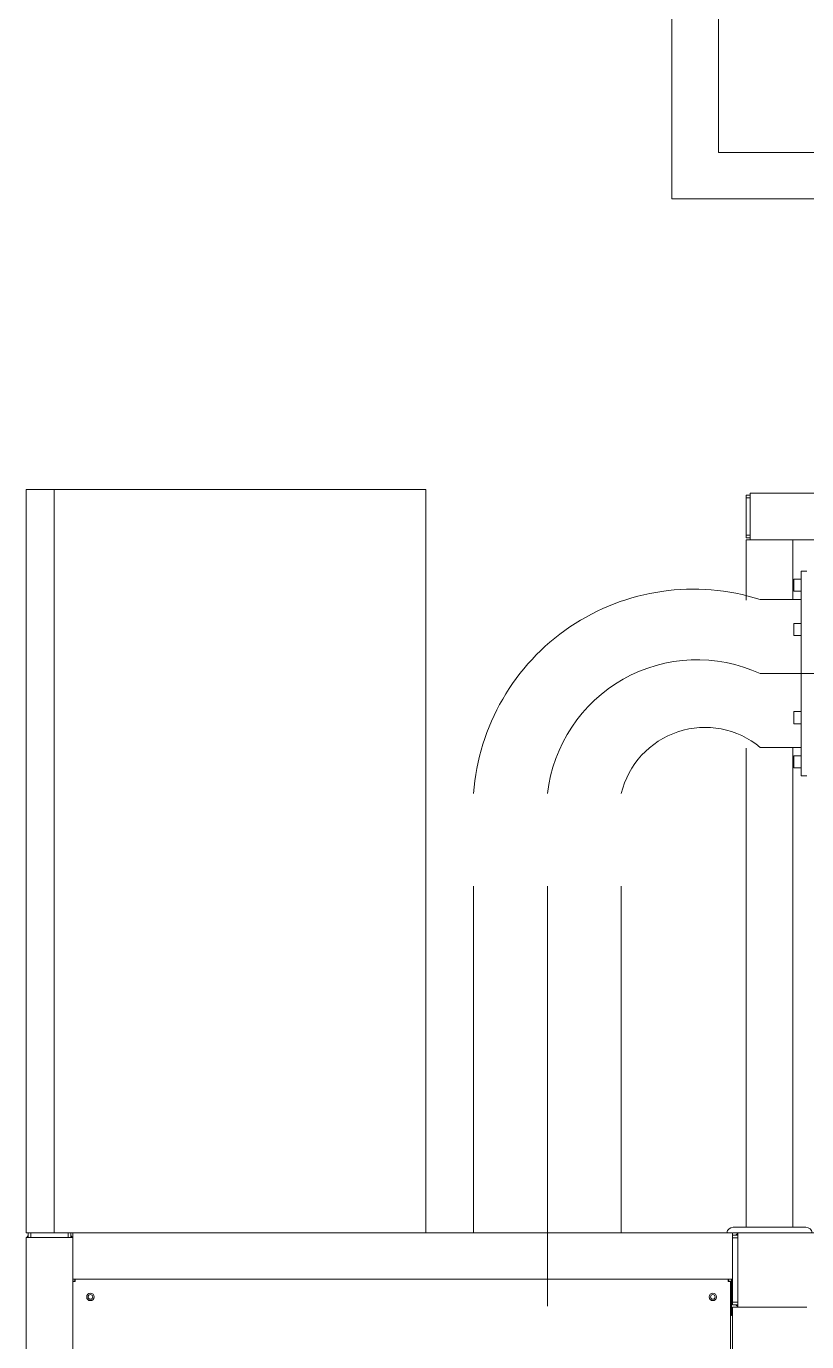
# Model space of a CAD drawing. Header units: millimetres. Extents: x 163705 to 1616509, y 81827 to 302547.
# Drawn here: x 1467586 to 1468426, y 151811 to 153226 of the extents above; entities that cross this region are included whole.
import ezdxf

# ---------------------------------------------------------------- set-up
doc = ezdxf.new("R2010")
doc.units = ezdxf.units.MM
doc.header["$LTSCALE"] = 10
doc.layers.add('1-剖面线', color=8, linetype='Continuous', lineweight=0)
doc.layers.add('1-设备轮廓', color=2, linetype='Continuous', lineweight=18)

# ---------------------------------------------------------------- blocks, each defined once
blk = doc.blocks.new('G$C61459890')
for p, q in [((843.8, 1301.9), (843.8, 2101.9)), ((843.8, 2101.9), (873.8, 2101.9)), ((873.8, 1301.9), (873.8, 2101.9)), ((873.8, 2101.9), (1273.8, 2101.9)), ((873.8, 1301.9), (873.8, 2101.9)), ((1273.8, 1301.9), (1273.8, 2101.9)), ((1622.8, 2095.9), (1618.8, 2095.9)), ((1618.8, 2092.9), (1618.8, 2095.9)), ((1622.8, 2097.9), (2368.8, 2097.9)), ((1622.8, 2089.9), (1622.8, 2097.9)), ((1622.8, 2092.9), (1618.8, 2092.9)), ((1618.8, 2052.9), (1618.8, 2092.9)), ((1622.8, 2055.9), (1622.8, 2089.9)), ((1622.8, 2052.9), (1618.8, 2052.9)), ((1618.8, 2049.9), (1618.8, 2052.9)), ((1622.8, 2047.9), (1622.8, 2055.9)), ((1622.8, 2049.9), (1618.8, 2049.9)), ((1618.8, 1983), (1618.8, 2047.9)), ((1618.8, 2047.9), (1626.8, 2047.9)), ((1626.8, 2047.9), (1660.8, 2047.9)), ((1660.8, 2047.9), (1668.8, 2047.9)), ((1668.8, 1983.4), (1668.8, 2047.9)), ((1668.8, 2047.9), (3218.8, 2047.9)), ((1683.8, 2013.9), (1677.8, 2013.9)), ((1677.8, 1903.9), (1677.8, 2013.9)), ((1669.8, 1992.5), (1669.8, 2005.3)), ((1677.8, 2005.4), (1669.9, 2005.4)), ((1677.8, 1983.4), (1633.8, 1983.4)), ((1669.9, 1992.4), (1677.8, 1992.4)), ((1669.8, 1945), (1669.8, 1957.8)), ((1677.8, 1957.9), (1669.9, 1957.9)), ((1669.9, 1944.9), (1677.8, 1944.9)), ((1753.8, 1903.9), (1633.8, 1903.9)), ((1677.8, 1793.9), (1677.8, 1903.9)), ((1669.8, 1850), (1669.8, 1862.8)), ((1677.8, 1862.9), (1669.9, 1862.9)), ((1669.9, 1849.9), (1677.8, 1849.9)), ((1618.8, 1307.9), (1618.8, 1823.6)), ((1633.8, 1824.4), (1677.8, 1824.4)), ((1668.8, 1307.9), (1668.8, 1824.4)), ((1669.8, 1802.5), (1669.8, 1815.3)), ((1677.8, 1815.4), (1669.9, 1815.4)), ((1669.9, 1802.4), (1677.8, 1802.4)), ((1677.8, 1793.9), (1683.8, 1793.9)), ((1325.3, 1674.9), (1325.3, 1301.9)), ((1404.8, 1674.9), (1404.8, 1223.1)), ((1484.3, 1301.9), (1484.3, 1674.9)), ((1604.8, 1307.9), (1682.8, 1307.9)), ((843.8, 1301.9), (848.3, 1301.9)), ((843.8, 601.9), (843.8, 1296.9)), ((851.8, 1296.9), (843.8, 1296.9)), ((845.8, 1296.9), (845.8, 1301.9)), ((848.3, 1301.9), (848.8, 1301.9)), ((848.8, 1296.9), (848.8, 1301.9)), ((848.8, 1301.9), (888.8, 1301.9)), ((885.8, 1296.9), (851.8, 1296.9)), ((893.8, 1296.9), (885.8, 1296.9)), ((888.8, 1296.9), (888.8, 1301.9)), ((888.8, 1301.9), (889.3, 1301.9)), ((889.3, 1301.9), (1273.8, 1301.9)), ((891.8, 1296.9), (891.8, 1301.9)), ((893.8, 1293.9), (893.8, 1301.9)), ((893.8, 1259.9), (893.8, 1293.9)), ((1273.8, 1301.9), (1603.8, 1301.9)), ((1603.8, 1293.9), (1603.8, 1301.9)), ((1609.8, 1299.4), (1603.8, 1299.4)), ((1609.8, 1296.4), (1603.8, 1296.4)), ((1603.8, 1259.9), (1603.8, 1293.9)), ((1604.8, 1301.9), (1609.8, 1301.9)), ((1998.8, 1301.9), (1609.8, 1301.9)), ((1609.8, 1291.9), (1609.8, 1301.9)), ((1609.8, 1231.9), (1609.8, 1291.9)), ((893.8, 1251.9), (893.8, 1259.9)), ((893.8, 1249.7), (893.8, 1251.9)), ((893.8, 1251.9), (896, 1251.9)), ((893.8, 1249.7), (893.8, 606.1)), ((893.8, 1249.7), (895.3, 1249.7)), ((1599.6, 1251.9), (896, 1251.9)), ((896, 1251.9), (896, 1250.4)), ((1599.6, 1251.9), (1599.6, 1250.4)), ((1599.6, 1251.9), (1603.8, 1251.9)), ((1601.8, 1249.7), (1600.3, 1249.7)), ((1601.8, 606.1), (1601.8, 1249.7)), ((1602.8, 1212.9), (1602.8, 1251.9)), ((1602.8, 1247.9), (1603.8, 1247.9)), ((1603.8, 1254.1), (1603.8, 1259.9)), ((1603.8, 1227.4), (1603.8, 1254.1)), ((1603.8, 1242.9), (1602.8, 1242.9)), ((1609.8, 1221.9), (1609.8, 1231.9)), ((1609.8, 1227.4), (1603.8, 1227.4)), ((1603.8, 1224.4), (1603.8, 1227.4)), ((1609.8, 1224.4), (1603.8, 1224.4)), ((1603.8, 601.9), (1603.8, 1221.9)), ((1603.8, 1221.9), (1613.8, 1221.9)), ((1673.8, 1221.9), (1613.8, 1221.9)), ((1673.8, 1221.9), (1683.8, 1221.9)), ((1601.8, 1212.9), (1602.8, 1212.9))]:
    blk.add_line(p, q)
at = {"flags": 128}
for points in [[(1609.8, 1301.1), (1608.3, 1300.2), (1607.2, 1299.4)], [(1607.2, 1224.4), (1608.3, 1223.6), (1609.8, 1222.7)]]:
    blk.add_lwpolyline(points, dxfattribs=at)
for centre, radius in [((912.8, 1232.9), 4), ((912.8, 1232.9), 2.5), ((1582.8, 1232.9), 4), ((1582.8, 1232.9), 2.5)]:
    blk.add_circle(centre, radius)
for centre, radius, start, end in [((1669.9, 2005.3), 0.1, 90, 180), ((1561.7, 1757.7), 237, 72.2748, 175.8308), ((1669.9, 1992.5), 0.1, 180, 270), ((1669.9, 1957.8), 0.1, 90, 180), ((1669.9, 1945), 0.1, 180, 270), ((1566.1, 1756.4), 162.3, 65.3158, 173.471), ((1669.9, 1862.8), 0.1, 90, 180), ((1574.4, 1753.2), 92.7, 50.1633, 166.4765), ((1669.9, 1850), 0.1, 180, 270), ((1669.9, 1815.3), 0.1, 90, 180), ((1669.9, 1802.5), 0.1, 180, 270), ((1604.8, 1300.9), 7, 90, 171.7868), ((1682.8, 1300.9), 7, 8.2132, 90), ((851.8, 1293.9), 8, 138.5904, 157.9757), ((885.8, 1293.9), 8, 22.0243, 41.4096), ((1604.8, 1300.9), 1, 90, 180)]:
    blk.add_arc(centre, radius, start, end)
for points in [[(893.8, 1249.7), (893.9, 1249.7), (893.9, 1249.6), (894.5, 1249.5), (895.3, 1249.5), (896, 1249.4), (896.3, 1249.4)], [(895.3, 1249.7), (895.3, 1249.7), (895.4, 1249.6), (895.6, 1249.5), (895.9, 1249.5), (896.2, 1249.4), (896.3, 1249.4)], [(896.3, 1249.4), (896.3, 1249.7), (896.3, 1250.4), (896.2, 1251.2), (896.1, 1251.8), (896.1, 1251.9), (896, 1251.9)], [(896.3, 1249.4), (896.3, 1249.5), (896.3, 1249.8), (896.2, 1250.1), (896.1, 1250.4), (896.1, 1250.4), (896, 1250.4)], [(1599.6, 1251.9), (1599.6, 1251.9), (1599.5, 1251.8), (1599.5, 1251.2), (1599.4, 1250.4), (1599.3, 1249.7), (1599.3, 1249.4)], [(1599.6, 1250.4), (1599.6, 1250.4), (1599.5, 1250.4), (1599.5, 1250.1), (1599.4, 1249.8), (1599.3, 1249.5), (1599.3, 1249.4)], [(1599.3, 1249.4), (1599.7, 1249.4), (1600.3, 1249.5), (1601.1, 1249.5), (1601.7, 1249.6), (1601.8, 1249.7), (1601.8, 1249.7)], [(1599.3, 1249.4), (1599.5, 1249.4), (1599.7, 1249.5), (1600, 1249.5), (1600.3, 1249.6), (1600.3, 1249.7), (1600.3, 1249.7)]]:
    blk.add_open_spline(points, degree=3)
blk = doc.blocks.new('G$CA6482684')
at = {"layer": '1-剖面线'}
for points in [[(1835, 641), (1835, 265.8), (25, 265.8), (25, 634.8)], [(1785, 641), (1785, 315.8), (75, 315.8), (75, 634.8)]]:
    blk.add_lwpolyline(points, dxfattribs=at)

msp = doc.modelspace()

# ---------------------------------------------------------------- block references
at = {"layer": '1-设备轮廓'}
for name, p in [('G$CA6482684', (1468255.648, 152774.832)), ('G$C61459890', (1466741.826, 150625.894, 2.004))]:
    msp.add_blockref(name, p, dxfattribs=at)

doc.saveas('drawing.dxf')
